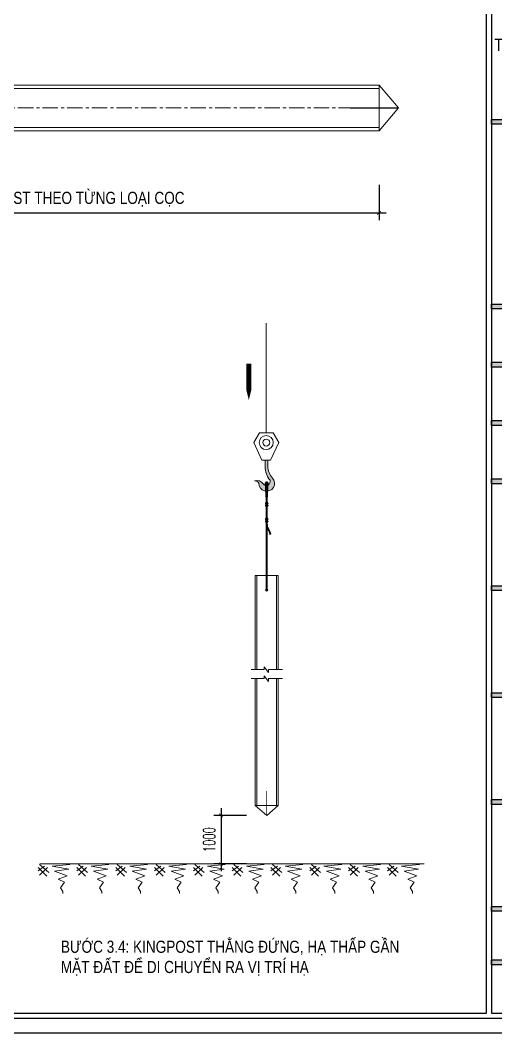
# Model space of a CAD drawing. Header units: millimetres. Extents: x -376071 to 28028791, y -269234 to 29325.
# Drawn here: x 506486 to 516284, y -148882 to -128041 of the extents above; entities that cross this region are included whole.
import ezdxf
from ezdxf.enums import TextEntityAlignment as Align

# ---------------------------------------------------------------- set-up
doc = ezdxf.new("R2010")
doc.units = ezdxf.units.MM
doc.header["$LTSCALE"] = 100
doc.set_wipeout_variables(frame=1)
doc.linetypes.add('CENTER', pattern=[50.8, 31.75, -6.35, 6.35, -6.35])
doc.linetypes.add('CONTINOUS', pattern=[0])
doc.layers.add('01. TEXT NOI DUNG', color=7, linetype='Continuous')
for name, color, linetype, lineweight in [('02. NET BAO', 7, 'CONTINOUS', 13), ('02. Net dam', 7, 'CONTINOUS', 13), ('02. Net dim', 8, 'CONTINOUS', 0), ('02. net manh', 8, 'CONTINOUS', 0), ('02. Net truc', 8, 'CENTER', 0), ('0_TEXT', 7, 'Continuous', 15)]:
    doc.layers.add(name, color=color, linetype=linetype, lineweight=lineweight)
doc.styles.add('Arial 0.8', font='arial_0.ttf', dxfattribs={"width": 0.8, "height": 250})
doc.styles.add('DIM', font='vnsimli.shx', dxfattribs={"width": 0.6})
doc.dimstyles.new('1-100', dxfattribs={"dimscale": 100, "dimtxt": 2.5, "dimasz": 0.75, "dimexe": 1.5, "dimexo": 0.5, "dimgap": 1.2, "dimtad": 1, "dimtoh": 1, "dimdec": 0, "dimzin": 0, "dimdsep": 46, "dimtxsty": 'DIM', "dimblk": 'ARCHTICK', "dimcen": 0.09, "dimdle": 1.5, "dimclrd": 8, "dimclre": 8, "dimclrt": 7, "dimadec": 0, "dimazin": 0, "dimtfac": 1, "dimtdec": 0, "dimtix": 1, "dimtofl": 0, "dimtmove": 0, "dimatfit": 3, "dimfxl": 6, "dimfxlon": 1, "dimtolj": 1, "dimtzin": 0, "dimarcsym": 0})
doc.dimstyles.new('1-100 chu thich', dxfattribs={"dimtxt": 250, "dimasz": 75, "dimexe": 150, "dimexo": 50, "dimgap": 100, "dimtad": 1, "dimtoh": 1, "dimdec": 0, "dimzin": 0, "dimdsep": 46, "dimtxsty": 'Arial 0.8', "dimblk": 'ARCHTICK', "dimcen": 9, "dimdle": 150, "dimclrd": 8, "dimclre": 8, "dimclrt": 7, "dimadec": 0, "dimazin": 0, "dimtfac": 1, "dimtdec": 0, "dimtix": 1, "dimtofl": 0, "dimtmove": 0, "dimatfit": 3, "dimfxl": 600, "dimfxlon": 1, "dimtolj": 1, "dimtzin": 0, "dimarcsym": 0})

# ---------------------------------------------------------------- blocks, each defined once
blk = doc.blocks.new('_ArchTick')
at = {"color": 0, "linetype": 'ByBlock', "const_width": 0.15}
blk.add_lwpolyline([(-0.5, -0.5), (0.5, 0.5)], dxfattribs=at)
blk = doc.blocks.new('*D225')
at = {"layer": '02. Net dim', "color": 8, "lineweight": -2, "transparency": 16777216}
for p, q in [((499760, -131435), (499760, -132158)), ((513879, -131430), (513879, -132158)), ((499610, -132008), (514029, -132008))]:
    blk.add_line(p, q, dxfattribs=at)
at = {"layer": 'Defpoints', "color": 0, "lineweight": 0, "transparency": 16777216}
for p in [(513879, -130046, -529), (499760, -130246, -529), (513879, -132008)]:
    blk.add_point(p, dxfattribs=at)
at = {"layer": '02. Net dim', "color": 8, "lineweight": -2, "transparency": 16777216, "xscale": 75, "yscale": 75, "zscale": 75, "rotation": 180}
blk.add_blockref('_ArchTick', (499760, -132008), dxfattribs=at)
at = {"layer": '02. Net dim', "color": 8, "lineweight": -2, "transparency": 16777216, "xscale": 75, "yscale": 75, "zscale": 75}
blk.add_blockref('_ArchTick', (513879, -132008), dxfattribs=at)
at = {"layer": '02. Net dim', "color": 7, "lineweight": 0, "transparency": 16777216, "insert": (506819, -131724), "char_height": 250, "attachment_point": 5, "style": 'Arial 0.8'}
blk.add_mtext('\\A1;CHIỀU DÀI KINGPOST THEO TỪNG LOẠI CỌC', dxfattribs=at)
blk = doc.blocks.new('*U232')
at = {"lineweight": 0}
blk.add_circle((-300, 235), 25, dxfattribs=at)
at = {"layer": '02. Net dam', "lineweight": 0}
for q in [(-7060, 470), (-7060, 0)]:
    blk.add_line((-7260, 235), q, dxfattribs=at)
for points in [[(-3230, 0), (-7060, 0), (-7060, 470), (-3230, 470)], [(-3045, 470), (0, 470), (0, 0), (-3045, 0)]]:
    blk.add_lwpolyline(points, dxfattribs=at)
at = {"layer": '02. net manh', "color": 8}
for points in [[(-3230, -89), (-3230, 197), (-3293, 197), (-3176, 286), (-3230, 286), (-3230, 556)], [(-3045, -89), (-3045, 197), (-3107, 197), (-2991, 286), (-3045, 286), (-3045, 556)]]:
    blk.add_lwpolyline(points, dxfattribs=at)
at = {"layer": '02. net manh', "lineweight": 0}
for points in [[(-3230, 35), (-7060, 35), (-7060, 435), (-3230, 435)], [(-3045, 435), (0, 435), (0, 35), (-3045, 35)]]:
    blk.add_lwpolyline(points, dxfattribs=at)
at = {"layer": '02. net manh', "lineweight": 0, "const_width": 16}
blk.add_lwpolyline([(-7260, 235), (-6760, 235)], dxfattribs=at)
blk = doc.blocks.new('*U243')
at = {"lineweight": 0}
blk.add_circle((-1410, 235), 25, dxfattribs=at)
at = {"layer": '02. Net dam', "lineweight": 0}
for q in [(-5848, 470), (-5848, 0)]:
    blk.add_line((-6048, 235), q, dxfattribs=at)
for points in [[(-3230, 0), (-5848, 0), (-5848, 470), (-3230, 470)], [(-3045, 470), (-1110, 470), (-1110, 0), (-3045, 0)]]:
    blk.add_lwpolyline(points, dxfattribs=at)
at = {"layer": '02. net manh', "lineweight": 0}
for points in [[(-3230, 35), (-5848, 35), (-5848, 435), (-3230, 435)], [(-3045, 435), (-1110, 435), (-1110, 35), (-3045, 35)]]:
    blk.add_lwpolyline(points, dxfattribs=at)
at = {"layer": '02. net manh', "color": 8}
for points in [[(-3230, -89), (-3230, 197), (-3293, 197), (-3176, 286), (-3230, 286), (-3230, 556)], [(-3045, -89), (-3045, 197), (-3107, 197), (-2991, 286), (-3045, 286), (-3045, 556)]]:
    blk.add_lwpolyline(points, dxfattribs=at)
at = {"layer": '02. net manh', "lineweight": 0, "const_width": 16}
blk.add_lwpolyline([(-6048, 235), (-5548, 235)], dxfattribs=at)
blk = doc.blocks.new('*U241')
at = {"layer": '02. net manh'}
for p, q in [((-198, 264), (-329, 166)), ((-132, 232), (-296, 75)), ((329, 296), (-37, 262)), ((-37, 262), (309, 199)), ((309, 199), (12, 158)), ((12, 158), (274, 61)), ((274, 61), (88, -8)), ((88, -8), (219, -70)), ((219, -70), (136, -180)), ((136, -180), (184, -256)), ((184, -256), (184, -297))]:
    blk.add_line(p, q, dxfattribs=at)
for points in [[(-148, 59), (-329, 232)], [(-107, 133), (-296, 297)]]:
    blk.add_lwpolyline(points, dxfattribs=at)
blk = doc.blocks.new('*U242')
at = {"color": 0, "linetype": 'ByBlock', "lineweight": -2, "transparency": 16777216}
for p in [(-7200, 0), (-6400, 0), (-5600, 0), (-4800, 0), (-4000, 0), (-3200, 0), (-2400, 0), (-1600, 0), (-800, 0), (0, 0)]:
    blk.add_blockref('*U241', p, dxfattribs=at)
blk = doc.blocks.new('*U230')
at = {"layer": '02. net manh'}
h = blk.add_hatch(dxfattribs=at)
h.set_pattern_fill('ANSI37', color=256, scale=1.08, style=0)
h.set_pattern_definition([(45, (-18991.5059, -39118.45465), (-0.09545941546, 0.09545941546), []), (135, (-18991.5059, -39118.45465), (-0.09545941546, -0.09545941546), [])])
h.paths.add_polyline_path([(116, -3421, 0.413975), (130, -3192, -0.167509), (30, -2953), (30, -2823), (1, -2823), (-25, -2823), (-25, -2953, 0.166919), (78, -3236, -0.37486), (31, -3335)])
h.paths.add_polyline_path([(31, -3335, -0.325623), (-65, -3314, 0.383868), (-244, -3251, -0.345642), (-154, -3299, 0.646507), (116, -3421)])
at = {"lineweight": 0}
blk.add_line((0, 0), (0, -2263), dxfattribs=at)
at = {"layer": '02. NET BAO'}
for centre, radius, start, end in [((438, -2945), 464, 181.0451, 218.9506), ((426, -2927), 397, 183.8282, 221.6445), ((-189, -3382), 142, 28.7217, 112.7224), ((-229, -3333), 82.6, 23.8169, 100.0862), ((9, -3299), 162, 180, 42.0247), ((-3, -3259), 83.1, 221.3405, 15.6823)]:
    blk.add_arc(centre, radius, start, end, dxfattribs=at)
at = {"lineweight": 0}
blk.add_wipeout([(-258, -2458), (-141, -2263), (141, -2263), (258, -2458), (89, -2823), (-89, -2823)], dxfattribs=at)
for p, q in [((-141, -2263), (-258, -2458)), ((-141, -2263), (0, -2263)), ((141, -2263), (0, -2263)), ((141, -2263), (258, -2458)), ((-258, -2458), (-89, -2823)), ((258, -2458), (89, -2823)), ((-89, -2823), (0, -2823)), ((89, -2823), (0, -2823))]:
    blk.add_line(p, q, dxfattribs=at)
at = {"layer": '02. NET BAO'}
for p, q in [((-25, -2953), (-25, -2823)), ((30, -2953), (30, -2823))]:
    blk.add_line(p, q, dxfattribs=at)
at = {"layer": '02. net manh'}
for radius in [144, 70.9]:
    blk.add_circle((0, -2461), radius, dxfattribs=at)
blk = doc.blocks.new('*U244')
at = {"layer": '02. net manh', "color": 7, "lineweight": 0}
for p, q in [((0, -290), (-13, 1)), ((-8, -349), (13, 1)), ((-9, -357), (-9, -2197)), ((68, -1055), (85, -1050))]:
    blk.add_line(p, q, dxfattribs=at)
blk.add_lwpolyline([(9, -2197), (9, -357), (9, -357, -0.036426), (10, -349), (31, 0, 0.414214), (0, 31, 0.414214), (-31, 0), (-10, -349, -0.036426), (-9, -357), (-9, -357)], format="xyb", dxfattribs=at)
for points in [[(-24, -401), (-24, -421), (-16, -421), (-16, -401)], [(-16, -479), (-16, -389), (-9, -389), (-9, -479)], [(-9, -406), (-9, -416), (9, -416), (9, -406)], [(9, -479), (9, -389), (16, -389), (16, -479)], [(16, -401), (16, -421), (24, -421), (24, -401)], [(24, -406), (24, -416), (33, -416), (33, -406)], [(-24, -468), (-24, -447), (-16, -447), (-16, -468)], [(-9, -453), (-9, -463), (9, -463), (9, -453)], [(16, -468), (16, -447), (24, -447), (24, -468)], [(24, -463), (24, -453), (33, -453), (33, -463)], [(-24, -726), (-24, -746), (-16, -746), (-16, -726)], [(-24, -793), (-24, -772), (-16, -772), (-16, -793)], [(-16, -804), (-16, -714), (-9, -714), (-9, -804)], [(-9, -731), (-9, -741), (9, -741), (9, -731)], [(-9, -778), (-9, -788), (9, -788), (9, -778)], [(9, -804), (9, -714), (16, -714), (16, -804)], [(16, -726), (16, -746), (24, -746), (24, -726)], [(16, -793), (16, -772), (24, -772), (24, -793)], [(24, -731), (24, -741), (33, -741), (33, -731)], [(24, -788), (24, -778), (33, -778), (33, -788)]]:
    blk.add_lwpolyline(points, close=True, dxfattribs=at)
for centre, radius, start, end in [((0, 0), 13.4, 4.4471, 175.5529), ((47, -357), 56.2, 171.6555, 180), ((0, -2197), 9, 180, 0)]:
    blk.add_arc(centre, radius, start, end, dxfattribs=at)
for points, knots in [([(9, -811), (10, -819), (11, -827), (13, -847), (14, -858), (18, -881), (21, -892), (25, -905), (26, -909), (28, -913), (29, -915), (30, -918), (30, -919), (32, -923), (33, -926), (37, -935), (40, -941), (46, -952), (50, -958), (56, -971), (59, -977), (63, -986), (65, -989), (66, -993), (67, -995), (69, -1000), (71, -1003), (73, -1010), (74, -1013), (78, -1023), (80, -1030), (83, -1041), (84, -1046), (85, -1050)], [0, 0, 0, 0, 21.119482, 21.119482, 53.046659, 53.046659, 84.973836, 84.973836, 95.288884, 95.288884, 99.772066, 99.772066, 104.255248, 104.255248, 113.221613, 113.221613, 131.154341, 131.154341, 149.087069, 149.087069, 167.019797, 167.019797, 174.416342, 174.416342, 178.932587, 178.932587, 187.965078, 187.965078, 196.997569, 196.997569, 215.062551, 215.062551, 227.467482, 227.467482, 227.467482, 227.467482]), ([(9, -914), (10, -915), (21, -946), (50, -990), (63, -1038), (68, -1055)], [90.878293, 90.878293, 90.878293, 90.878293, 96.054181, 179.105489, 227.467482, 227.467482, 227.467482, 227.467482])]:
    blk.add_open_spline(points, degree=3, knots=knots, dxfattribs=at)
blk = doc.blocks.new('*D245')
at = {"layer": '02. Net dim', "color": 8, "lineweight": -2, "transparency": 16777216}
for p, q in [((511149, -144407), (510474, -144407)), ((510624, -144257), (510624, -145557)), ((511149, -145407), (510474, -145407))]:
    blk.add_line(p, q, dxfattribs=at)
at = {"layer": 'Defpoints', "color": 0, "lineweight": 0, "transparency": 16777216}
for p in [(511564, -144407, -529), (510624, -145407), (511564, -145407, -529)]:
    blk.add_point(p, dxfattribs=at)
at = {"layer": '02. Net dim', "color": 8, "lineweight": -2, "transparency": 16777216, "xscale": 75, "yscale": 75, "zscale": 75}
for p, rotation in [((510624, -144407), 90), ((510624, -145407), 270)]:
    blk.add_blockref('_ArchTick', p, dxfattribs=dict(at, rotation=rotation))
at = {"layer": '02. Net dim', "color": 7, "lineweight": 0, "transparency": 16777216, "insert": (510379, -144907), "char_height": 250, "attachment_point": 5, "rotation": 90, "style": 'DIM'}
blk.add_mtext('\\A1;1000', dxfattribs=at)
blk = doc.blocks.new('Khung A3 COR3')
h = blk.add_hatch(color=256)
h.set_gradient(color1=(63, 127, 63), one_color=1, tint=1, name='INVCYLINDER')
h.paths.add_polyline_path([(366, 188), (416, 188), (416, 187), (366, 187)])
h = blk.add_hatch(color=256)
h.set_gradient(color1=(63, 127, 63), one_color=1, tint=1, name='INVCYLINDER')
h.paths.add_polyline_path([(366, 150), (416, 150), (416, 149), (366, 149)])
h = blk.add_hatch(color=256)
h.set_gradient(color1=(63, 127, 63), one_color=1, tint=1, name='INVCYLINDER')
h.paths.add_polyline_path([(366, 150), (416, 150), (416, 149), (366, 149)])
h = blk.add_hatch(color=256)
h.set_gradient(color1=(63, 127, 63), one_color=1, tint=1, name='INVCYLINDER')
h.paths.add_polyline_path([(366, 138), (416, 138), (416, 137), (366, 137)])
h = blk.add_hatch(color=256)
h.set_gradient(color1=(63, 127, 63), one_color=1, tint=1, name='INVCYLINDER')
h.paths.add_polyline_path([(366, 138), (416, 138), (416, 137), (366, 137)])
h = blk.add_hatch(color=256)
h.set_gradient(color1=(63, 127, 63), one_color=1, tint=1, name='INVCYLINDER')
h.paths.add_polyline_path([(366, 126), (416, 126), (416, 125), (366, 125)])
h = blk.add_hatch(color=256)
h.set_gradient(color1=(63, 127, 63), one_color=1, tint=1, name='INVCYLINDER')
h.paths.add_polyline_path([(366, 126), (416, 126), (416, 125), (366, 125)])
h = blk.add_hatch(color=256)
h.set_gradient(color1=(63, 127, 63), one_color=1, tint=1, name='INVCYLINDER')
h.paths.add_polyline_path([(366, 114), (416, 114), (416, 113), (366, 113)])
h = blk.add_hatch(color=256)
h.set_gradient(color1=(63, 127, 63), one_color=1, tint=1, name='INVCYLINDER')
h.paths.add_polyline_path([(366, 114), (416, 114), (416, 113), (366, 113)])
h = blk.add_hatch(color=256)
h.set_gradient(color1=(63, 127, 63), one_color=1, tint=1, name='INVCYLINDER')
h.paths.add_polyline_path([(366, 92), (416, 92), (416, 91), (366, 91)])
h = blk.add_hatch(color=256)
h.set_gradient(color1=(63, 127, 63), one_color=1, tint=1, name='INVCYLINDER')
h.paths.add_polyline_path([(366, 92), (416, 92), (416, 91), (366, 91)])
h = blk.add_hatch(color=256)
h.set_gradient(color1=(63, 127, 63), one_color=1, tint=1, name='INVCYLINDER')
h.paths.add_polyline_path([(366, 70), (416, 70), (416, 69), (366, 69)])
h = blk.add_hatch(color=256)
h.set_gradient(color1=(63, 127, 63), one_color=1, tint=1, name='INVCYLINDER')
h.paths.add_polyline_path([(366, 70), (416, 70), (416, 69), (366, 69)])
h = blk.add_hatch(color=256)
h.set_gradient(color1=(63, 127, 63), one_color=1, tint=1, name='INVCYLINDER')
h.paths.add_polyline_path([(366, 48), (416, 48), (416, 47), (366, 47)])
h = blk.add_hatch(color=256)
h.set_gradient(color1=(63, 127, 63), one_color=1, tint=1, name='INVCYLINDER')
h.paths.add_polyline_path([(366, 48), (416, 48), (416, 47), (366, 47)])
h = blk.add_hatch(color=256)
h.set_gradient(color1=(63, 127, 63), one_color=1, tint=1, name='INVCYLINDER')
h.paths.add_polyline_path([(366, 26), (416, 26), (416, 25), (366, 25)])
h = blk.add_hatch(color=256)
h.set_gradient(color1=(63, 127, 63), one_color=1, tint=1, name='INVCYLINDER')
h.paths.add_polyline_path([(366, 26), (416, 26), (416, 25), (366, 25)])
h = blk.add_hatch(color=256)
h.set_gradient(color1=(63, 127, 63), one_color=1, tint=1, name='INVCYLINDER')
h.paths.add_polyline_path([(366, 15), (416, 15), (416, 14), (366, 14)])
h = blk.add_hatch(color=256)
h.set_gradient(color1=(63, 127, 63), one_color=1, tint=1, name='INVCYLINDER')
h.paths.add_polyline_path([(366, 15), (416, 15), (416, 14), (366, 14)])
at = {"ltscale": 2000}
for points in [[(420, 0), (420, 297), (0, 297), (0, 0)], [(417, 3), (417, 294), (3, 294), (3, 3)], [(365, 4), (365, 293), (4, 293), (4, 4)], [(416, 293), (366, 293), (366, 4), (416, 4)]]:
    blk.add_lwpolyline(points, close=True, dxfattribs=at)
at = {"color": 7, "flags": 128}
for points in [[(366, 188), (416, 188), (416, 187), (366, 187), (366, 188)], [(366, 150), (416, 150), (416, 149), (366, 149), (366, 150)], [(366, 150), (416, 150), (416, 149), (366, 149), (366, 150)], [(366, 138), (416, 138), (416, 137), (366, 137), (366, 138)], [(366, 138), (416, 138), (416, 137), (366, 137), (366, 138)], [(366, 126), (416, 126), (416, 125), (366, 125), (366, 126)], [(366, 126), (416, 126), (416, 125), (366, 125), (366, 126)], [(366, 114), (416, 114), (416, 113), (366, 113), (366, 114)], [(366, 114), (416, 114), (416, 113), (366, 113), (366, 114)], [(366, 92), (416, 92), (416, 91), (366, 91), (366, 92)], [(366, 92), (416, 92), (416, 91), (366, 91), (366, 92)], [(366, 70), (416, 70), (416, 69), (366, 69), (366, 70)], [(366, 70), (416, 70), (416, 69), (366, 69), (366, 70)], [(366, 48), (416, 48), (416, 47), (366, 47), (366, 48)], [(366, 48), (416, 48), (416, 47), (366, 47), (366, 48)], [(366, 26), (416, 26), (416, 25), (366, 25), (366, 26)], [(366, 26), (416, 26), (416, 25), (366, 25), (366, 26)], [(366, 15), (416, 15), (416, 14), (366, 14), (366, 15)], [(366, 15), (416, 15), (416, 14), (366, 14), (366, 15)]]:
    blk.add_lwpolyline(points, dxfattribs=at)
at = {"style": 'Arial 0.8', "width": 0.8}
blk.add_attdef('TENBANVE_001', (387.9, 33.5), '', height=2.5, dxfattribs=at)
blk.add_attdef('SOHIEU', text='', height=2.5, dxfattribs=at).set_placement((391, 7.25), align=Align.MIDDLE_CENTER)
at = {"layer": '0_TEXT', "color": 7, "lineweight": 15, "insert": (391, 201), "char_height": 2.5, "width": 50, "attachment_point": 5, "style": 'Arial 0.8'}
blk.add_mtext('TỔNG CÔNG TY TƯ VẤN XÂY DỰNG VIỆT NAM-CTCP', dxfattribs=at)

msp = doc.modelspace()

# ---------------------------------------------------------------- linework, layer by layer
at = {"layer": '02. Net dam'}
msp.add_line((506892.7, -145406.8, -528.7), (514807.5, -145406.7, -528.7), dxfattribs=at)
at = {"layer": '02. Net truc', "color": 8, "ltscale": 0.1}
msp.add_line((499326.7, -129846.3, -528.7), (513367.7, -129846.3, -528.7), dxfattribs=at)

# ---------------------------------------------------------------- block references
at = {"lineweight": 0}
msp.add_blockref('*U242', (514381.7, -145715.4, -1057.4), dxfattribs=at)
at = {"layer": '02. Net dam', "lineweight": 0, "xscale": 2, "yscale": 2, "zscale": 2, "rotation": 180}
msp.add_blockref('*U232', (499759.7, -129376.3, -528.7), dxfattribs=at)
at = {"layer": '02. Net dam', "lineweight": 0}
msp.add_blockref('*U230', (511555.3, -134272.3, -528.7), dxfattribs=at)
at = {"layer": '02. Net dam', "lineweight": 0, "rotation": 89.99999999999854}
msp.add_blockref('*U243', (511798.9, -138359.2, -528.7), dxfattribs=at)

# ---------------------------------------------------------------- texts
at = {"layer": '01. TEXT NOI DUNG', "lineweight": 0, "insert": (507324.4, -146986.4), "char_height": 250, "width": 7397.447, "attachment_point": 1, "style": 'Arial 0.8'}
msp.add_mtext('BƯỚC 3.4: KINGPOST THẲNG ĐỨNG, HẠ THẤP GẦN MẶT ĐẤT ĐỂ DI CHUYỂN RA VỊ TRÍ HẠ', dxfattribs=at)

# ---------------------------------------------------------------- dimensions: what is measured, and where the dimension line sits
at = {"layer": '02. Net dim', "lineweight": 0}
dim = msp.add_linear_dim(base=(513878.9, -132007.8), p1=(499759.7, -130246.3, -528.7), p2=(513878.9, -130046.3, -528.7), text='CHIỀU DÀI KINGPOST THEO TỪNG LOẠI CỌC', dimstyle='1-100 chu thich', override={"dimtmove": 1}, dxfattribs=at)
dim.commit()
dim.dimension.update_dxf_attribs({"geometry": '*D225', "text_midpoint": (506819.3, -131723.5)})
dim = msp.add_linear_dim(base=(510624.1, -145406.8), p1=(511563.9, -144406.8, -528.7), p2=(511563.9, -145406.8, -528.7), angle=90, dimstyle='1-100', dxfattribs=at)
dim.commit()
dim.dimension.update_dxf_attribs({"geometry": '*D245', "text_midpoint": (510379.1, -144906.8)})

# ---------------------------------------------------------------- next in the draw order: linework, layer by layer
at = {"layer": '02. Net dam', "lineweight": 0}
msp.add_lwpolyline([(511196.1, -135109.7, 100, 100, 0), (511196.1, -135359.7, 250, 0, 0), (511196.1, -135859.7, 0, 0, 0)], format="xyseb", dxfattribs=at)

# ---------------------------------------------------------------- next in the draw order: block references
at = {"xscale": 100, "yscale": 100, "zscale": 100}
msp.add_blockref('Khung A3 COR3', (479593, -148881.7, -881.1), dxfattribs=at)
at = {"layer": '02. Net dam', "lineweight": 0}
msp.add_blockref('*U244', (511563.9, -137571.5, -528.7), dxfattribs=at)

doc.saveas('drawing.dxf')
